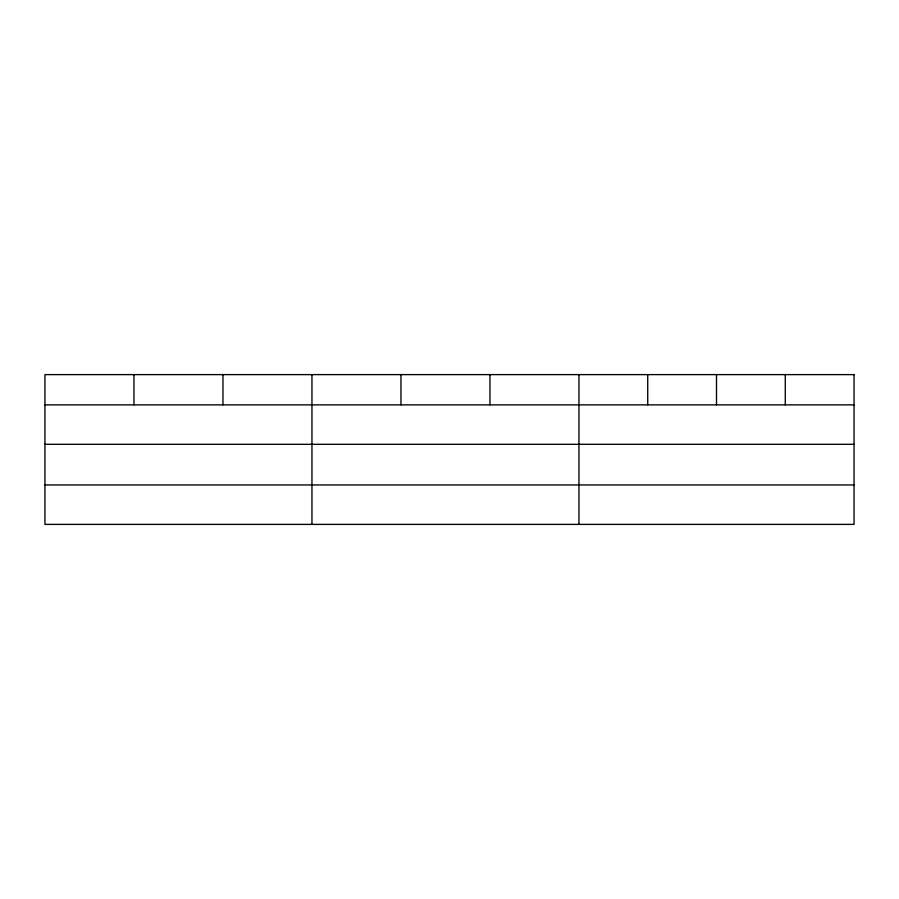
<?xml version="1.0" encoding="UTF-8"?>
<svg xmlns="http://www.w3.org/2000/svg" width="899" height="899" viewBox="0 0 899 899"><rect width="100%" height="100%" fill="white"/><g stroke="black" fill="none" stroke-linecap="round" stroke-linejoin="round"><path stroke-width="1.35" d="M44.95 404.865L854.05 404.865M44.95 444.308L854.05 444.308M44.95 484.943L854.05 484.943M785.276 374.613L785.276 404.865M716.503 374.613L716.503 404.865M647.73 374.613L647.73 404.865M578.956 374.613L578.956 524.387M489.955 374.613L489.955 404.865M400.954 374.613L400.954 404.865M311.953 374.613L311.953 524.387M222.952 374.613L222.952 404.865M133.951 374.613L133.951 404.865M854.05 374.613L44.95 374.613L44.95 524.387L854.05 524.387L854.05 374.613"/></g></svg>
